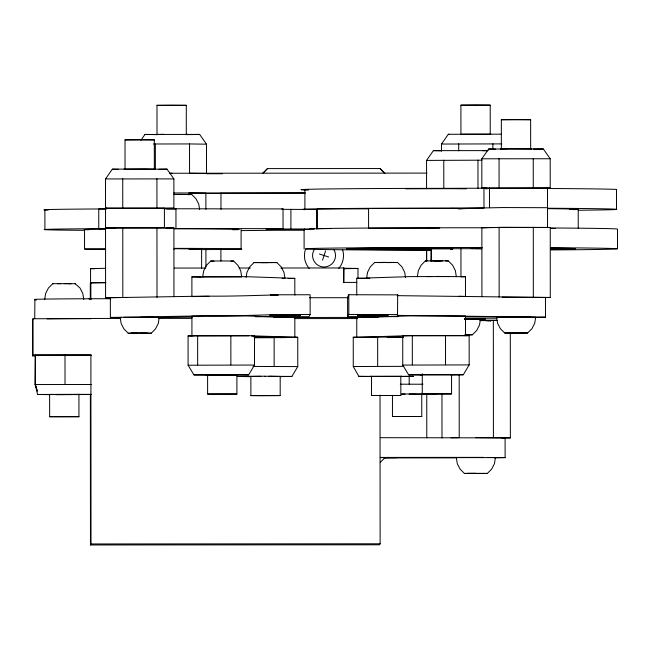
<?xml version="1.0" encoding="UTF-8"?>
<svg xmlns="http://www.w3.org/2000/svg" width="650" height="650" viewBox="0 0 650 650"><rect width="100%" height="100%" fill="white"/><g stroke="black" fill="none" stroke-linecap="round" stroke-linejoin="round"><path stroke-width="0.97" d="M202.711 276.843L203.661 270.806L206.424 265.363L210.73 261.04L223.031 260.942L233.626 261.04L237.941 265.363L240.711 270.806L241.67 276.843L202.711 276.843L203.214 276.892M246.114 277.517L246.927 272.342L249.689 266.898L253.996 262.576L271.432 262.543L270.822 262.616M417.373 276.705L418.324 270.676L421.086 265.224L425.392 260.91L444.267 260.829L448.289 260.91L452.603 265.224L455.374 270.676L456.332 276.705M44.688 299.52L45.638 293.483L48.409 288.031L52.731 283.709L60.71 283.611M123.963 317.33L159.242 317.403L158.291 323.44L155.521 328.892L151.198 333.214L131.243 333.206L137.507 333.149M472.469 318.849L480.448 318.988L479.497 325.024L476.726 330.468L472.404 334.791L465.221 334.888M322.546 260.162L325.561 250.876M34.734 318.549L34.897 299.479A83.249 0.723 0 0 1 110.622 298.716M90.878 318.703L33.053 318.736L32.5 319.751L32.524 355.891L35.563 355.883M32.524 355.891L33.077 354.876L33.053 318.736M37.245 390.999L35.181 384.841L35.319 355.241L91.577 355.192M105.909 282.555L90.854 282.563L90.293 283.579L90.309 299.642M35.181 384.841L35.319 355.241M220.87 193.294L305.069 193.074M384.857 173.306L380.096 168.545L267.467 168.61L262.616 173.55M380.023 395.119L380.12 543.782L379.559 544.798L90.464 544.968L91.016 543.952L90.894 354.835L33.077 354.876M380.096 168.545L384.767 173.477M120.997 317.623L110.37 317.444L110.354 297.708L205.863 296.108C231.189 296.416 255.881 295.425 280.751 294.775L310.131 294.759L310.148 314.486L308.937 316.688L255.231 316.721M343.671 282.669L343.801 267.963L280.865 267.995M397.491 295.661L545.472 297.448L545.488 317.176L397.507 315.388L397.678 294.864L348.798 294.726L347.596 296.936L347.604 316.664L398.271 316.631M347.604 316.664L348.814 314.454L348.798 294.726M397.264 295.628L397.678 294.864M481.601 248.666L431.251 248.747L431.096 261.137M451.116 248.682L451.482 248.016L433.363 247.902A117.528 1.016 0 0 0 346.791 248.698L346.377 248.739L449.735 248.69M470.706 248.674L471.25 247.983L482.024 247.869M380.283 462.345L385.036 457.584M213.793 374.79L205.684 374.904L248.641 374.887L254.507 365.04L254.483 335.741L188.069 335.928L188.094 365.227L193.96 374.912L227.793 375.123M279.638 376.626L291.915 376.431L297.773 366.584L297.757 337.285L254.004 337.139M451.027 374.952L463.304 374.757L469.17 364.91L469.146 335.611L402.732 335.79L402.748 365.089L408.623 374.782L421.769 374.977M110.573 297.781L105.584 297.708L105.511 178.945L112.344 169.179L146.892 168.927M140.969 140.156L144.95 134.452L199.648 134.42L206.489 144.186L206.505 173.485L189.556 173.241L189.54 143.942L153.327 143.991M426.571 188.703L426.554 160.412L433.379 150.646L488.077 150.613L482.601 150.751M441.488 151.125L441.488 144.048L448.313 134.282L501.215 134.168M486.834 188.167L481.845 188.094L481.829 158.795L488.662 149.021L531.635 148.996L531.123 148.964M385.613 262.397L374.627 262.502L370.313 266.833L367.543 272.277L366.592 278.314L369.834 278.216M262.706 173.379L267.467 168.61M518.375 333.06L527.646 332.987L531.96 328.656L534.731 323.213L535.689 317.176L516.246 317.021M478.091 473.501L487.362 473.419L491.676 469.097L494.447 463.653L495.406 457.616L487.427 457.478M201.622 268.515L201.614 248.974L189.02 249.275M547.519 188.053L547.544 227.508M259.464 262.616L260.081 262.543M431.47 260.869L430.852 260.942L442.829 260.869M466.424 188.817L450.653 188.679A117.528 1.016 0 0 0 405.884 188.825M357.988 278.094L357.979 268.458L343.387 268.718M405.486 277.412L404.666 272.244L401.887 266.801L397.572 262.486L386.588 262.592M110.37 317.444L205.871 315.835C231.197 316.144 255.897 315.152 280.767 314.502L310.148 314.486M294.824 295.132L294.816 278.363L288.129 278.525M157.007 134.648L156.991 105.341L171.714 105.211L186.29 105.324L186.306 134.623M186.29 105.324L156.991 105.341M460.931 134.469L460.915 105.17L475.629 105.032L490.214 105.154L490.23 134.452M490.214 105.154L460.915 105.17M187.371 134.469L187.923 134.428L185.868 134.363M199.648 134.42L185.859 134.639M125.036 169.236L125.019 139.872L139.742 139.734L154.318 139.856L154.343 169.219M154.318 139.856L125.019 139.872M501.353 148.939L501.337 119.714L516.059 119.584L530.636 119.697L530.66 148.923M530.636 119.697L501.337 119.714M154.765 169.187L155.317 169.154L147.566 169.041M163.759 208.366L173.899 208.203L173.883 178.904L167.034 169.146L158.933 169.317M547.17 188.102L550.217 188.053L550.192 158.754L543.351 148.988L533.358 149.175M153.847 317.444L154.44 317.411L153.879 317.379M490.238 320.718L491.148 320.694L490.271 320.653M91.601 384.499L35.344 384.54L37.521 394.461L91.317 394.363M49.627 394.485L49.644 416.715L78.942 416.699L78.926 394.469M78.942 416.699L49.644 416.715M392.454 395.281L392.462 416.504L421.769 416.479L421.753 393.242M421.769 416.479L392.462 416.504M475.857 437.637L505.099 437.872L505.115 457.6L494.666 457.803M356.752 295.084L356.736 278.314L410.784 276.599L449.475 276.575M458.916 296.27L465.473 296.424L465.465 276.697L461.346 276.859M357.841 317.509L356.761 317.574L356.777 337.301L410.824 335.587L465.497 335.684L465.489 315.957L410.808 315.859L362.863 317.346M373.368 337.358L375.676 337.382L371.475 337.293L375.919 337.204M400.286 337.309L400.855 337.277L396.638 337.196M403.601 337.049L353.251 337.228L353.267 366.527L358.857 376.366L413.546 376.342L400.587 376.545M401.253 376.382L401.83 376.342L370.573 376.366L371.069 376.399M371.524 376.309L371.532 395.501L400.831 395.484L400.822 376.293M400.831 395.484L371.532 395.501M308.417 190.109A156.699 1.357 0 0 1 443.966 188.346L547.682 187.98M547.698 207.707L502.905 207.553L461.394 208.398A117.528 1.016 0 0 0 401.229 208.577M483.754 227.801L502.921 227.281L547.714 227.435M458.477 208.991L466.611 208.528L450.669 208.406M208.943 296.351L191.904 296.587L191.888 276.859L247.024 276.705L294.816 278.363M544.302 297.513L545.472 297.448M545.488 317.176L536.421 317.363M278.614 337.399L279.191 337.366L277.396 337.301M193.96 374.912L217.596 374.774M207.602 374.847L207.618 394.046L236.909 394.03L236.901 374.839L228.816 375.017M279.573 376.472L280.199 376.431L280.183 395.574L261.43 395.704L250.884 395.59L250.876 376.391M408.623 374.782L463.304 374.757M450.97 374.798L451.587 374.757L420.339 374.774L422.264 374.839M207.618 394.046L236.909 394.03M250.884 395.59L280.183 395.574M422.264 373.709L422.281 393.916L451.571 393.9L451.563 374.709M451.571 393.9L409.118 394.087M199.607 209.389L198.778 204.214L196.007 198.77L191.677 194.447L174.2 194.545M75.116 283.725L80.015 288.015L82.794 293.459L83.752 299.496M121.16 317.379L120.177 317.428L121.136 323.464L123.914 328.908L128.237 333.231L148.192 333.239M159.242 317.403L153.725 317.525M128.237 333.231L151.198 333.214M522.868 333.068L504.684 332.995L500.354 328.681L497.575 323.237L496.616 317.2L516.222 317.062M480.448 318.988L464.848 319.158M504.684 332.995L524.639 333.003M505.115 457.6L456.332 457.641L457.291 463.669L460.07 469.113L464.401 473.436L475.93 473.33M105.202 282.766L90.578 283.075L90.561 268.621L105.194 268.312M173.916 249.072L174.33 249.015M281.881 208.967L283.026 208.918L283.043 228.646L266.012 228.914L314.283 229.125M485.777 188.833L487.11 188.793M233.626 261.04L230.937 261.097M282.076 278.281L284.936 278.379L283.985 272.342L281.214 266.898L276.9 262.576L253.996 262.576M448.289 260.91L445.599 260.967M251.615 335.831L254.483 335.741M251.834 335.822L297.757 337.285M465.319 335.725L469.146 335.611M188.094 365.227L254.507 365.04M402.748 365.089L469.17 364.91M57.509 283.725L75.692 283.692M69.184 283.725L70.915 283.676M270.636 295.425L277.753 295.336M152.36 317.476L153.92 317.444M503.498 317.135L501.938 317.168L503.433 317.257M488.759 320.751L490.612 320.726M90.334 394.509L55.786 394.672M422.541 394.282L424.669 394.217L416.918 394.103M502.084 437.986L504.067 437.938M195.414 335.733L191.929 335.847L191.912 316.119L247.049 315.965L288.738 317.379M277.071 337.431L280.15 337.366L275.137 337.277M400.319 337.309L396.435 337.374M192.554 317.086L158.779 317.598M441.488 144.048L501.873 143.894M481.829 158.795L550.192 158.754M426.554 160.412L481.959 160.184M105.511 178.945L173.883 178.904M481.845 188.094L550.217 188.053M105.528 208.252L173.899 208.203M173.956 296.66L173.907 227.939L105.544 227.979L115.513 228.118M165.799 228.061L173.907 227.939M481.918 296.465L481.869 227.549L550.241 227.508L550.282 297.44L544.204 297.529M547.202 227.557L550.241 227.508M105.584 297.708L126.839 297.44M451.116 437.775L459.225 437.645L459.184 375.009M502.255 438.003L510.364 437.872L510.299 332.8M462.166 134.201L490.774 134.217M150.02 317.501L152.433 317.476M503.425 317.135L505.846 317.102M486.411 320.783L489.076 320.759M196.186 335.717L248.918 335.733M274.674 337.464L278.021 337.431M309.351 229.344L279.248 229.547L303.964 229.767M304.354 229.986L241.418 230.612M531.034 317.289L465.091 316.94M464.929 334.856L469.398 334.815L465.302 334.734M403.479 337.488L387.709 337.553M353.267 366.527L403.626 366.348M163.735 134.331L156.674 134.452L157.186 134.485M508.259 148.899L500.378 149.021L500.89 149.053M450.466 248.787L452.757 248.771M277.981 294.913L270.327 295.035L277.859 295.141M146.973 317.525L150.085 317.501M505.773 317.102L508.885 317.086M523.396 317.298L530.806 317.176L526.549 317.094M254.418 337.293L258.399 337.269M271.586 337.48L275.616 337.456M280.134 337.586L286.284 337.537M396.451 337.374L387.928 337.415M403.325 337.48L387.457 337.537M422.606 394.42L436.394 394.209L428.472 394.046M173.493 194.382L191.677 194.447M105.82 208.926L95.989 208.983A117.528 1.016 0 0 0 48.157 210.096M368.623 208.829L317.233 209.016L317.249 228.751L330.769 228.556M316.769 229.231L316.737 209.454L282.173 209.349M569.546 209.389L577.809 209.251M105.828 228.654L96.005 228.719A117.528 1.016 0 0 0 84.516 230.328M146.429 333.296L139.669 333.32M509.454 332.914L516.214 332.889M400.294 384.207L422.979 384.223M482.584 473.501L464.401 473.436M175.549 194.472L184.852 194.439M426.579 276.575L432.218 276.551M508.828 317.086L512.428 317.07M519.846 317.306L523.421 317.298M530.238 317.403L515.458 317.444M464.644 319.118L475.564 318.988L464.774 318.874M257.506 337.269L261.974 337.252M268.027 337.496L272.521 337.48M254.971 337.667L286.162 337.577M253.012 366.446L297.773 366.584M260.861 376.309L248.95 376.447L250.868 376.512M68.843 394.566L80.494 394.428L49.246 394.452L49.758 394.485M401.294 394.111L405.072 394.095M509.056 148.785L543.351 148.988M170.186 173.257L172.088 173.257M429.122 208.455L368.582 208.479L368.591 228.207L429.13 228.182A117.528 1.016 0 0 1 439.741 228.158M435.541 228.166L433.347 228.174A117.528 1.016 0 0 0 426.79 228.191M560.731 248.731L575.079 248.56A117.528 1.016 0 0 0 551.46 248.17M434.119 260.812L441.196 260.812M262.722 262.486L276.9 262.576M268.174 262.673L261.097 262.673M261.072 337.252L265.785 337.244M264.225 337.504L268.946 337.496M272.951 337.61L254.889 337.618M214.817 374.676L248.641 374.887M265.184 376.204L237.234 376.456L250.38 376.651M402.09 393.998L416.244 393.989M169.447 173.249L426.952 173.103M206.334 173.745L222.576 173.737M173.851 192.977L305.118 192.904M205.327 193.472L221.577 193.464M550.672 248.739L575.234 249.007L574.819 249.047A117.528 1.016 0 0 1 550.745 249.47M431.275 248.974L346.523 249.186A117.528 1.016 0 0 0 431.34 249.876M550.574 248.901L560.633 248.901M174.281 268.06L205.749 268.044M239.249 268.019L250.412 268.019M436.378 276.453L465.465 276.697M356.858 282.409L343.809 282.417L343.801 267.963M502.166 297.213L550.282 297.44M309.408 297.733L348.554 297.708M89.017 298.984L91.041 298.976M348.814 314.454L397.686 314.6M516.181 317.062L526.557 317.094M516.084 317.314L505.676 317.281M140.725 317.289L147.152 317.306M120.559 318.435L118.552 318.435A83.249 0.723 0 0 0 47.19 318.825M158.697 318.411L191.823 318.394M294.556 318.589L357.476 318.549M464.904 318.866L485.404 318.979L464.766 319.118M480.269 320.434L497.323 320.491M387.262 337.163L396.654 337.188M64.797 394.574L55.38 394.55M380.412 437.694L510.364 437.872M483.47 457.372L380.429 457.421M380.209 457.592L397.434 457.584L384.166 457.762M384.207 457.933L456.3 457.884M91.016 543.952L380.12 543.782M174.224 248.714L201.614 248.974M64.261 283.603L71.004 283.619M465.969 318.654L471.941 318.662M465.026 318.833L496.754 318.793M264.875 337.244L269.579 337.244M364.756 337.512L375.733 337.537M260.447 337.496L265.135 337.496M221.65 374.766L236.925 374.896M264.924 376.301L272.236 376.212M283.043 228.646L223.161 228.605A117.528 1.016 0 0 0 173.964 228.491A106.535 0.926 0 0 1 175.963 228.491L175.955 208.764L164.369 208.674M174.298 228.483L175.963 228.491M389.179 262.397L397.572 262.486M383.021 262.592L374.627 262.502M510.031 317.354L496.616 317.2M479.96 320.572L483.616 320.58M465.327 334.701L472.404 334.791M268.653 337.252L273.089 337.261M376.098 337.529L365.43 337.48M261.349 337.496L254.954 337.472M268.954 376.309L291.915 376.431M547.893 188.516L559.041 188.565A156.699 1.357 0 0 1 616.501 189.442L616.517 209.17M547.901 208.244L559.049 208.301A156.699 1.357 0 0 1 578.329 210.243M472.079 248.682L473.411 248.682M450.775 249.129L452.741 249.137M35.157 355.542L39.097 355.558M157.576 134.648L144.95 134.452M171.169 228.467L166.124 228.426M474.695 248.69L481.91 248.755M450.369 248.966L452.392 248.982M367.152 278.501L356.736 278.314M147.095 317.306L150.183 317.322M483.486 320.58L486.753 320.604M272.155 337.261L276.079 337.277M254.849 337.464L257.839 337.488M372.296 376.569L358.857 376.366M272.683 376.317L280.199 376.431M50.148 394.648L37.521 394.461M343.663 268.214L357.979 268.458M188.069 335.928L192.01 335.961M213.98 261.113L210.73 261.04M495.714 149.175L488.662 149.021M441.301 150.808L433.379 150.646M118.536 169.325L112.344 169.179M503.36 317.257L505.741 317.281M486.509 320.596L489.149 320.629M150.118 317.322L152.506 317.346M426.343 394.006L422.281 393.916M189.54 143.942L206.489 144.186M481.869 227.549L486.858 227.622M94.746 268.775L90.561 268.621M427.074 260.967L425.392 260.91M488.824 320.621L490.644 320.661M152.433 317.346L153.961 317.379M178.709 194.415L181.683 194.496M115.594 228.191L105.649 227.866L164.409 227.833L164.393 208.106L105.633 208.138L106.868 208.211M507.691 332.979L527.646 332.987M353.251 337.228L357.037 337.358M484.356 473.444L467.407 473.411L487.362 473.419M201.386 277.225L191.888 276.859M52.731 283.709L53.276 283.741M293.727 317.558L294.84 317.623L294.848 337.35M448.313 134.282L449.215 134.339M167.034 169.146L124.061 169.171L124.572 169.203M371.524 337.293L371.987 337.326M283.026 208.918L223.153 208.877A117.528 1.016 0 0 0 166.506 208.764M319.41 254.012L328.697 257.026M35.344 384.54L37.302 390.894M617.5 248.779L617.484 229.052A156.699 1.357 0 0 0 550.55 227.971M578.224 209.357L578.232 228.101M533.244 158.511L533.26 187.809M533.293 227.264L533.333 297.196M499.062 158.527L499.078 187.826M499.102 227.281L499.151 297.213M493.334 320.426L493.415 437.629M492.903 143.764L492.903 148.817M489.474 188.013L489.483 207.74M483.966 188.329L483.974 208.057L443.983 208.073A156.699 1.357 0 0 0 304.907 209.658L304.899 189.93M477.969 160.127L477.986 188.419M460.939 248.576L460.956 276.803M458.721 143.78L458.721 150.857M445.518 335.408L445.534 364.707M443.779 160.144L443.804 188.435M441.968 393.461L441.992 437.913M431.251 248.747L431.259 260.837M426.668 249.657L426.676 260.788M426.757 394.331L426.782 437.84M426.571 249.828L426.579 260.959M412.311 335.506L412.327 364.804M409.191 376.074L409.199 384.158M377.658 337.009L377.674 366.308M304.111 248.966L304.094 229.239A156.699 1.357 0 0 1 304.752 229.117M290.899 209.332L290.916 229.06M274.129 337.082L274.146 366.381M241.093 229.515L241.101 249.047M230.856 335.546L230.872 364.845M220.959 193.123L220.976 209.308M220.903 248.942L220.911 261.081M205.888 209.349L205.879 193.213L188.931 192.969L188.931 194.984M205.92 249.689L205.928 266.833M197.649 335.636L197.665 364.934M156.926 178.661L156.942 207.959M156.959 227.687L157.007 297.424M155.35 143.959L155.366 169.219M122.744 178.685L122.761 207.984M122.777 227.711L122.817 297.44M90.854 282.563L90.862 299.634M90.366 394.282L90.464 544.968M84.532 229.507L84.549 249.039M65.008 355.079L65.024 384.377M44.891 209.844L44.907 229.572M174.298 248.365A78.536 0.682 0 0 1 240.004 248.869A78.536 0.682 0 0 1 201.776 249.608M105.69 249.543A78.536 0.682 0 0 1 105.609 248.617M174.281 228.832A78.536 0.682 0 0 1 232.692 229.775M88.514 229.775A78.536 0.682 0 0 1 105.601 229.084M273.861 317.493A58.76 0.512 0 0 1 285.334 317.476L366.632 317.428A58.76 0.512 0 0 1 378.089 317.428M36.546 299.934A55.534 0.479 0 0 1 34.718 299.804M547.877 208.674A117.528 1.016 0 0 1 573.633 209.625M550.834 228.434A117.528 1.016 0 0 1 554.556 228.475M309.627 228.881A156.699 1.357 0 0 1 484.023 227.784M550.558 247.707A156.699 1.357 0 0 1 551.07 249.925M431.478 250.226A156.699 1.357 0 0 1 306.158 248.755A156.699 1.357 0 0 1 481.991 247.512M551.444 228.443A117.528 1.016 0 0 1 555.206 228.475M342.55 249.608A19.532 19.532 0 0 1 338.699 268.491M309.27 268.507A19.532 19.532 0 0 1 305.394 249.632M333.832 249.511A11.481 11.481 0 0 1 331.516 264.241A11.481 11.481 0 0 1 316.599 264.249A11.481 11.481 0 0 1 314.259 249.519M165.929 208.756A106.535 0.926 0 0 1 175.955 208.764M105.593 228.654A106.535 0.926 0 0 0 98.767 228.694L98.759 208.967A106.535 0.926 0 0 1 106.454 208.918M270.879 314.73L270.343 314.762L300.698 314.746L270.879 314.73M270.644 315.152L270.108 315.185L300.471 315.169L270.644 315.152M270.408 315.583L269.872 315.624L300.235 315.599L270.408 315.583M358.516 314.673L357.979 314.706L388.342 314.689L358.516 314.673M358.28 315.096L357.744 315.128L388.107 315.112L358.28 315.096M358.044 315.526L357.508 315.567L387.871 315.543L358.044 315.526M502.019 317.168L501.426 317.2L501.987 317.233M383.646 262.438L379.064 262.502L393.128 262.486L383.646 262.438"/></g></svg>
